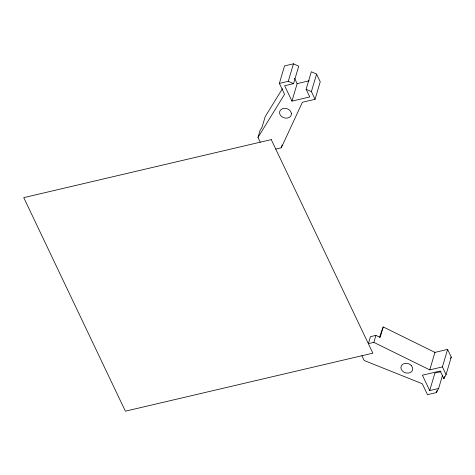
<?xml version="1.0" encoding="UTF-8"?>
<svg xmlns="http://www.w3.org/2000/svg" width="475" height="475" viewBox="0 0 475 475"><rect width="100%" height="100%" fill="white"/><g stroke="black" fill="none" stroke-linecap="round" stroke-linejoin="round"><path stroke-width="0.71" d="M260.247 142.191L257.99 137.441L260.062 130.447L262.063 127.199L265.169 116.702L282.447 88.659M257.99 137.441L284.561 94.311L279.365 83.398L284.549 65.9L293.455 63.816L298.733 66.162L293.55 83.659L284.644 85.743L291.959 101.122L309.777 96.942L306.12 89.258L311.303 71.761L316.576 74.112L320.233 81.801L315.056 99.293L302.403 102.262L281.265 147.814L275.761 149.102M279.365 83.398L288.277 81.308L293.455 63.816M291.959 101.122L297.142 83.63L294.595 78.28M281.265 147.814L282.091 145.012M315.056 99.293L311.398 91.604L316.576 74.112M375.933 335.386L370.429 336.674L368.357 343.668L373.855 342.38L375.933 335.386L380.142 337.458L383.248 326.96L434.94 352.379L447.593 349.416L451.25 357.099L446.067 374.597L443.864 378.7L440.206 371.011L422.388 375.191L429.703 390.563L438.615 388.473L442.552 375.179M373.855 342.38L429.762 369.871L434.94 352.379M429.703 390.563L434.886 373.071L441.055 371.622M446.067 374.597L442.409 366.908L447.593 349.416M361.873 355.739L364.135 360.489L422.305 383.753L427.5 394.666L436.406 392.582L437.03 390.48M443.864 378.7L444.487 376.598M383.248 326.96L381.199 332.156A9.898 0.98 -66 0 1 379.531 337.208M450.621 358.275L451.25 357.099M436.406 392.582L438.615 388.473M297.142 83.63L309.261 80.786M429.762 369.871L442.409 366.908M288.277 81.308L293.55 83.659M306.12 89.258L311.398 91.604M291.389 113.228L291.389 114.505A6.032 4.809 16.5 0 1 283.201 117.515A6.032 4.809 16.5 0 1 280.79 109.784A6.032 4.809 16.5 0 1 290.225 110.776L291.389 113.228M271.249 139.608L23.75 197.636L125.376 411.184L372.875 353.162L271.249 139.608M411.564 365.75L410.471 364.735A6.032 4.809 16.5 0 0 401.351 365.78A6.032 4.809 16.5 0 0 406.042 372.976A6.032 4.809 16.5 0 0 412.733 368.208L411.564 365.75"/></g></svg>
